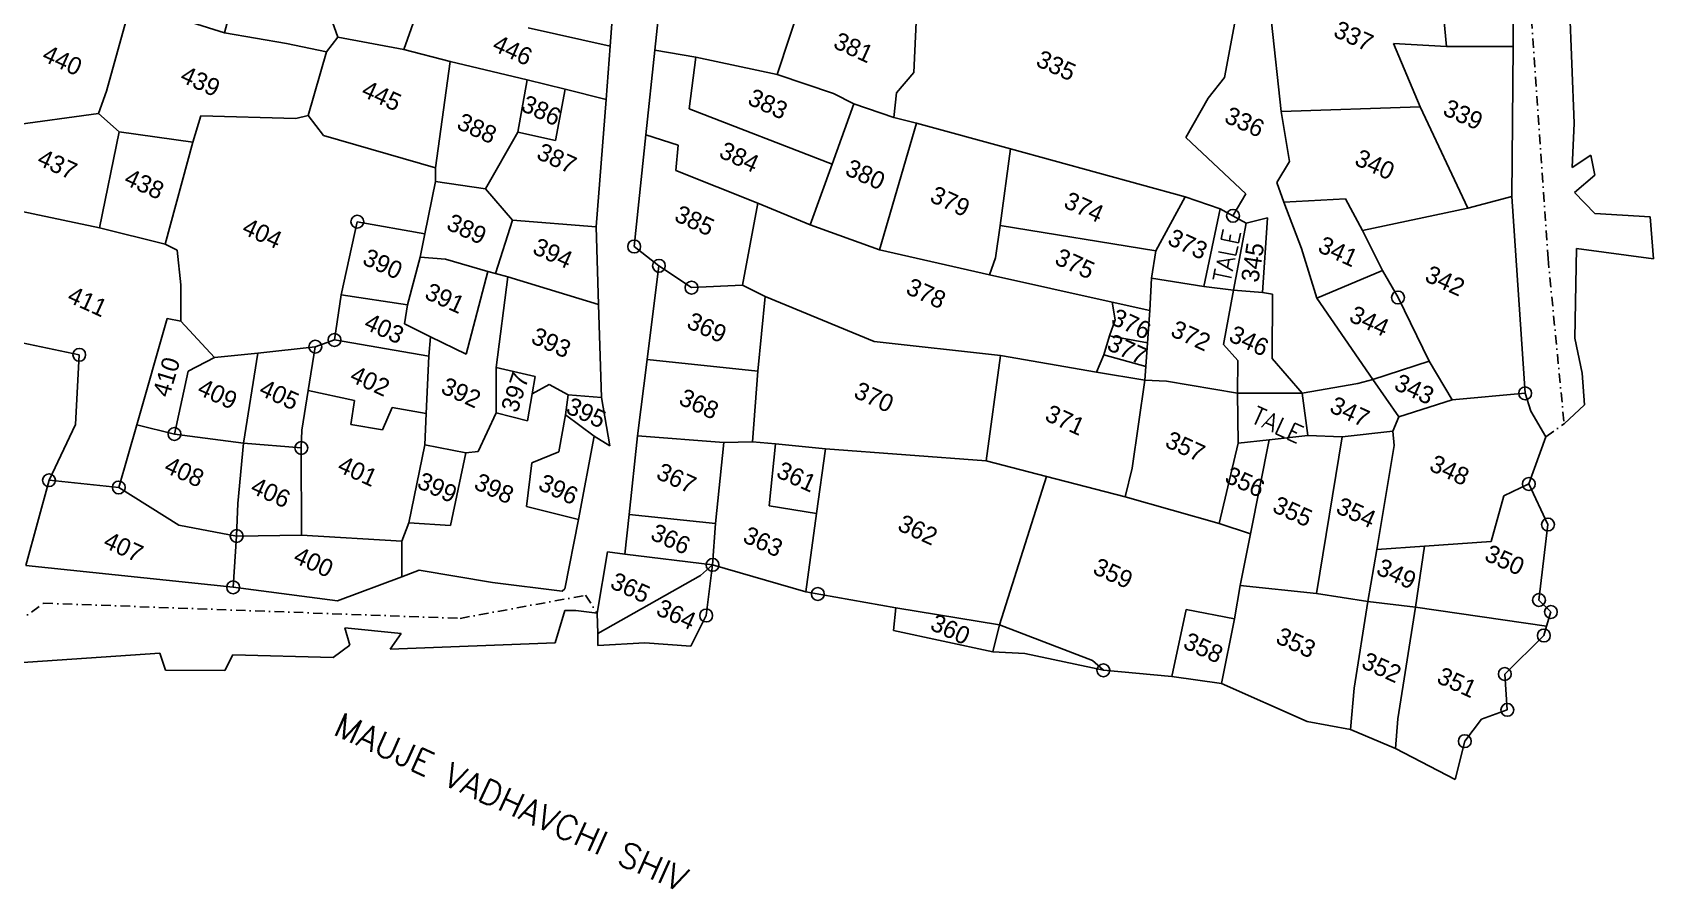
# Model space of a CAD drawing. Header units: metres. Extents: x 289275 to 291694, y 2076304 to 2078446.
# Drawn here: x 290785 to 291635, y 2076318 to 2076767 of the extents above; entities that cross this region are included whole.
import ezdxf
from ezdxf.enums import TextEntityAlignment as Align

# ---------------------------------------------------------------- set-up
doc = ezdxf.new("R2010")
doc.units = ezdxf.units.M
doc.header["$MEASUREMENT"] = 0
doc.linetypes.add('DASHDOT', pattern=[1, 0.5, -0.25, 0, -0.25])
for name, color, linetype in [('OFF', 1, 'Continuous'), ('POLY_PARCEL', 6, 'Continuous'), ('POLY_WATER', 4, 'Continuous'), ('TEXT_MAPIN', 7, 'Continuous'), ('TEXT_MAPOUT', 7, 'Continuous'), ('TEXT_PARCEL', 7, 'Continuous'), ('V_BOUND_LINE', 7, 'Continuous'), ('V_BOUND_STREAM_LINE', 7, 'DASHDOT')]:
    doc.layers.add(name, color=color, linetype=linetype)
doc.styles.get("Standard").update_dxf_attribs({"font": 'simplex.shx'})
doc.styles.add('TEXT_MAP', font='', dxfattribs={"height": 1.8})
doc.styles.get('TEXT_MAP').set_extended_font_data('Kruti Dev 050')

msp = doc.modelspace()

# ---------------------------------------------------------------- linework, layer by layer
for centre in [(291414.15, 2076671.07), (290955.18, 2076667.95), (291100.29, 2076654.95), (291113.26, 2076644.87), (291130.35, 2076633.41), (291500.68, 2076628.22), (290933.16, 2076602.43), (290943.2, 2076605.96), (290809.42, 2076598.19), (291567.29, 2076578.01), (290859.33, 2076556.65), (290925.79, 2076549.38), (290793.57, 2076532.45), (290830.15, 2076528.67), (291569.2, 2076530.5), (291579.26, 2076509.23), (290891.92, 2076503.2), (291141.37, 2076488.09), (290890.09, 2076476.35), (291196.54, 2076472.81), (291574.54, 2076469.66), (291138.03, 2076461.54), (291580.8, 2076463.4), (291577.09, 2076451.06), (291346.2, 2076432.84), (291556.61, 2076430.89), (291557.92, 2076412.09), (291535.65, 2076395.67)]:
    msp.add_circle(centre, 3.36)
at = {"layer": 'OFF'}
for p, q in [((291587.73, 2076562.06), (291598.33, 2076572.02)), ((290854.71, 2076432.87), (290885.79, 2076432.75))]:
    msp.add_line(p, q, dxfattribs=at)
at = {"layer": 'POLY_PARCEL'}
for p, q in [((290897.77, 2076812.23), (290885.55, 2076766.96)), ((290931.5, 2076802.86), (290944.98, 2076764.74)), ((291526.08, 2076759.79), (291522.12, 2076801.06)), ((291175.18, 2076745.08), (291188.36, 2076784.99)), ((290836.49, 2076782.26), (290823.69, 2076736.36)), ((290885.55, 2076766.96), (290836.49, 2076782.26)), ((290979.5, 2076758.24), (290988.34, 2076782.93)), ((291248.35, 2076776.37), (291246.91, 2076746.24)), ((291044.64, 2076769.62), (291087.75, 2076759.96)), ((291415.08, 2076772.45), (291409.7, 2076743.51)), ((291434.41, 2076772.57), (291439.44, 2076725.74)), ((290918.05, 2076761.45), (290885.55, 2076766.96)), ((290939.05, 2076756.98), (290918.05, 2076761.45)), ((290944.98, 2076764.74), (290939.05, 2076756.98)), ((290944.98, 2076764.74), (290979.5, 2076758.24)), ((291512.34, 2076728.16), (291498.37, 2076761.34)), ((291498.37, 2076761.34), (291526.08, 2076759.79)), ((291526.08, 2076759.79), (291561.08, 2076759.76)), ((290929.36, 2076723.65), (290939.05, 2076756.98)), ((290979.5, 2076758.24), (291003.86, 2076751.95)), ((291003.86, 2076751.95), (290996.17, 2076696.25)), ((291044.18, 2076742.32), (291003.86, 2076751.95)), ((291111.12, 2076757.85), (291132.69, 2076754.24)), ((291132.69, 2076754.24), (291129.06, 2076727.19)), ((291175.18, 2076745.08), (291132.69, 2076754.24)), ((291044.18, 2076742.32), (291039.23, 2076714.98)), ((291064.1, 2076737.45), (291044.18, 2076742.32)), ((291204.79, 2076735.2), (291175.18, 2076745.08)), ((291246.91, 2076746.24), (291237.81, 2076735.43)), ((291409.7, 2076743.51), (291401.2, 2076732.72)), ((290823.69, 2076736.36), (290819.46, 2076724.7)), ((291059.01, 2076710.47), (291064.1, 2076737.45)), ((291064.1, 2076737.45), (291085.55, 2076732.03)), ((291215.47, 2076729.74), (291204.79, 2076735.2)), ((291237.81, 2076735.43), (291236.45, 2076722.59)), ((290819.46, 2076724.7), (290773.51, 2076718.39)), ((290830.3, 2076714.99), (290819.46, 2076724.7)), ((291129.06, 2076727.19), (291204.09, 2076698.14)), ((291204.09, 2076698.14), (291215.47, 2076729.74)), ((291236.45, 2076722.59), (291215.47, 2076729.74)), ((291401.2, 2076732.72), (291389.41, 2076712.07)), ((291439.44, 2076725.74), (291512.34, 2076728.16)), ((291439.44, 2076725.74), (291443.7, 2076699.59)), ((291512.34, 2076728.16), (291537.21, 2076674.99)), ((290868.88, 2076709.7), (290873.07, 2076723.54)), ((290873.07, 2076723.54), (290922.96, 2076722.07)), ((290922.96, 2076722.07), (290929.36, 2076723.65)), ((290937.43, 2076713.1), (290929.36, 2076723.65)), ((291248.26, 2076719.61), (291228.81, 2076653.21)), ((291236.45, 2076722.59), (291248.26, 2076719.61)), ((291248.26, 2076719.61), (291297.5, 2076706.18)), ((290819.98, 2076664.67), (290830.3, 2076714.99)), ((290830.3, 2076714.99), (290868.88, 2076709.7)), ((290868.88, 2076709.7), (290854.41, 2076656.19)), ((290996.17, 2076696.25), (290937.43, 2076713.1)), ((291022.41, 2076685.25), (291039.23, 2076714.98)), ((291039.23, 2076714.98), (291059.01, 2076710.47)), ((291123.33, 2076708.06), (291106.46, 2076713.58)), ((291122.11, 2076694.86), (291123.33, 2076708.06)), ((291389.41, 2076712.07), (291420.85, 2076682.53)), ((291297.5, 2076706.18), (291292.04, 2076665.93)), ((291297.5, 2076706.18), (291389.08, 2076680.97)), ((291443.7, 2076699.59), (291437.16, 2076688.51)), ((290996.17, 2076696.25), (290996.2, 2076689.06)), ((291165.15, 2076677.68), (291122.11, 2076694.86)), ((291204.09, 2076698.14), (291192.62, 2076666.38)), ((290996.2, 2076689.06), (290990.63, 2076661.69)), ((291022.41, 2076685.25), (290996.2, 2076689.06)), ((291036.43, 2076668.71), (291022.41, 2076685.25)), ((291420.85, 2076682.53), (291414.15, 2076671.07)), ((291437.16, 2076688.51), (291440.83, 2076678.16)), ((290764.14, 2076676.56), (290819.98, 2076664.67)), ((291156.99, 2076634.75), (291165.15, 2076677.68)), ((291165.15, 2076677.68), (291192.62, 2076666.38)), ((291389.08, 2076680.97), (291373.8, 2076652.64)), ((291407.46, 2076674.7), (291389.08, 2076680.97)), ((291440.83, 2076678.16), (291473.06, 2076679.95)), ((291450.14, 2076653.9), (291440.83, 2076678.16)), ((291473.06, 2076679.95), (291481.96, 2076663.35)), ((291481.96, 2076663.35), (291537.21, 2076674.99)), ((291537.21, 2076674.99), (291560.28, 2076681.25)), ((290955.18, 2076667.95), (290946.73, 2076629.64)), ((290990.63, 2076661.69), (290955.18, 2076667.95)), ((291027.64, 2076640.73), (291036.43, 2076668.71)), ((291036.43, 2076668.71), (291080.29, 2076665.32)), ((291192.62, 2076666.38), (291228.81, 2076653.21)), ((291292.04, 2076665.93), (291289.74, 2076649.02)), ((291373.8, 2076652.64), (291292.04, 2076665.93)), ((291432.25, 2076670), (291421.14, 2076667.28)), ((291429.68, 2076630.81), (291432.25, 2076670)), ((290819.98, 2076664.67), (290854.41, 2076656.19)), ((290988.04, 2076649.42), (290990.63, 2076661.69)), ((291481.96, 2076663.35), (291492.48, 2076642.42)), ((290854.41, 2076656.19), (290860.74, 2076653.01)), ((290860.74, 2076653.01), (290862.63, 2076634.81)), ((290981.41, 2076624.33), (290988.04, 2076649.42)), ((290988.04, 2076649.42), (291001.34, 2076648.28)), ((291001.34, 2076648.28), (291023.52, 2076641.78)), ((291228.81, 2076653.21), (291286.56, 2076640.09)), ((291289.74, 2076649.02), (291286.56, 2076640.09)), ((291373.8, 2076652.64), (291371.52, 2076638.43)), ((291458.05, 2076627.88), (291450.14, 2076653.9)), ((291023.52, 2076641.78), (291012.2, 2076598.49)), ((291027.64, 2076640.73), (291023.52, 2076641.78)), ((291034.07, 2076639.08), (291027.64, 2076640.73)), ((291130.35, 2076633.41), (291113.26, 2076644.87)), ((291286.56, 2076640.09), (291350.75, 2076625.76)), ((291492.48, 2076642.42), (291458.05, 2076627.88)), ((291500.68, 2076628.22), (291492.48, 2076642.42)), ((290862.63, 2076634.81), (290862.62, 2076615.85)), ((291028.03, 2076591.6), (291034.07, 2076639.08)), ((291034.07, 2076639.08), (291081.57, 2076624.49)), ((291156.99, 2076634.75), (291130.35, 2076633.41)), ((291168.91, 2076628.73), (291156.99, 2076634.75)), ((291371.52, 2076638.43), (291370.54, 2076621.34)), ((291371.52, 2076638.43), (291398.85, 2076634.07)), ((291409.24, 2076603.63), (291414.4, 2076632.08)), ((291414.4, 2076632.08), (291429.68, 2076630.81)), ((290946.73, 2076629.64), (290943.2, 2076605.96)), ((290946.73, 2076629.64), (290981.41, 2076624.33)), ((290979.93, 2076614.37), (290981.41, 2076624.33)), ((291165.16, 2076589.58), (291168.91, 2076628.73)), ((291226.15, 2076605.1), (291168.91, 2076628.73)), ((291350.75, 2076625.76), (291352.32, 2076616.48)), ((291350.75, 2076625.76), (291370.54, 2076621.34)), ((291429.68, 2076630.81), (291434.95, 2076629.91)), ((291434.95, 2076629.91), (291434.61, 2076596.28)), ((291458.05, 2076627.88), (291487.41, 2076585.23)), ((291516.91, 2076594.83), (291500.68, 2076628.22)), ((290839.66, 2076561.42), (290855.5, 2076617.3)), ((290855.5, 2076617.3), (290862.62, 2076615.85)), ((290862.62, 2076615.85), (290880.26, 2076596.76)), ((290993.59, 2076607.56), (290979.93, 2076614.37)), ((291352.32, 2076616.48), (291349.46, 2076608.22)), ((291370.54, 2076621.34), (291369.37, 2076604.56)), ((290750.26, 2076610.52), (290809.42, 2076598.19)), ((290943.2, 2076605.96), (290933.16, 2076602.43)), ((290943.2, 2076605.96), (290992.62, 2076597.54)), ((290992.62, 2076597.54), (290993.59, 2076607.56)), ((291012.2, 2076598.49), (290993.59, 2076607.56)), ((291349.46, 2076608.22), (291346.41, 2076598.24)), ((291349.46, 2076608.22), (291369.37, 2076604.56)), ((290809.42, 2076598.19), (290807.48, 2076561.7)), ((290902.95, 2076599.13), (290880.26, 2076596.76)), ((290895.48, 2076551.81), (290902.95, 2076599.13)), ((290902.95, 2076599.13), (290933.16, 2076602.43)), ((290933.16, 2076602.43), (290929.46, 2076579.41)), ((290992.62, 2076597.54), (290991.18, 2076567.4)), ((291292.22, 2076597.77), (291226.15, 2076605.1)), ((291284.75, 2076542.57), (291292.22, 2076597.77)), ((291342.61, 2076589.17), (291292.22, 2076597.77)), ((291346.41, 2076598.24), (291342.61, 2076589.17)), ((291346.41, 2076598.24), (291368.51, 2076592.13)), ((291369.37, 2076604.56), (291368.51, 2076592.13)), ((291416.74, 2076595.13), (291409.24, 2076603.63)), ((290866.52, 2076589.56), (290859.33, 2076556.65)), ((290880.26, 2076596.76), (290866.52, 2076589.56)), ((291028.03, 2076591.6), (291027.94, 2076567.72)), ((291048.31, 2076586.86), (291028.03, 2076591.6)), ((291165.16, 2076589.58), (291107.06, 2076595.8)), ((291162.39, 2076552.57), (291165.16, 2076589.58)), ((291368, 2076584.83), (291342.61, 2076589.17)), ((291368.51, 2076592.13), (291368, 2076584.83)), ((291416.49, 2076578.02), (291416.74, 2076595.13)), ((291434.61, 2076596.28), (291450.36, 2076578.17)), ((291487.41, 2076585.23), (291516.91, 2076594.83)), ((291528.99, 2076574.51), (291516.91, 2076594.83)), ((291046.74, 2076577.74), (291048.31, 2076586.86)), ((291046.74, 2076577.74), (291055.66, 2076582.62)), ((291055.66, 2076582.62), (291065.73, 2076577.14)), ((291361.28, 2076538.86), (291368, 2076584.83)), ((291368, 2076584.83), (291379.34, 2076584.46)), ((291379.34, 2076584.46), (291416.49, 2076578.02)), ((291479.68, 2076583.19), (291450.36, 2076578.17)), ((291487.41, 2076585.23), (291479.68, 2076583.19)), ((291501.04, 2076565.7), (291487.41, 2076585.23)), ((290929.46, 2076579.41), (290926.13, 2076558.68)), ((290953.63, 2076574.31), (290929.46, 2076579.41)), ((290951.79, 2076561.69), (290953.63, 2076574.31)), ((291044.3, 2076563.57), (291046.74, 2076577.74)), ((291065.73, 2076577.14), (291064.29, 2076566.74)), ((291065.73, 2076577.14), (291083.09, 2076575.87)), ((291501.04, 2076565.7), (291528.99, 2076574.51)), ((291528.99, 2076574.51), (291567.29, 2076578.01)), ((290973.51, 2076570.65), (290968.46, 2076558.89)), ((290991.18, 2076567.4), (290973.51, 2076570.65)), ((290991.18, 2076567.4), (290990.57, 2076550.93)), ((291018.45, 2076547.52), (291027.94, 2076567.72)), ((291027.94, 2076567.72), (291044.3, 2076563.57)), ((291064.29, 2076566.74), (291060.86, 2076547.37)), ((291064.29, 2076566.74), (291079.36, 2076555.54)), ((291497.91, 2076558.15), (291501.04, 2076565.7)), ((290807.48, 2076561.7), (290793.57, 2076532.45)), ((290830.15, 2076528.67), (290839.66, 2076561.42)), ((290859.33, 2076556.65), (290839.66, 2076561.42)), ((290895.48, 2076551.81), (290859.33, 2076556.65)), ((290926.13, 2076558.68), (290925.79, 2076549.38)), ((290968.46, 2076558.89), (290951.79, 2076561.69)), ((291147.29, 2076552.26), (291102, 2076555.7)), ((291471.32, 2076555.18), (291453.38, 2076555.86)), ((291457.91, 2076473.08), (291471.32, 2076555.18)), ((291471.32, 2076555.18), (291497.91, 2076558.15)), ((291497.91, 2076558.15), (291498.68, 2076550.63)), ((290892.5, 2076520.27), (290895.48, 2076551.81)), ((290895.48, 2076551.81), (290925.79, 2076549.38)), ((290925.79, 2076549.38), (290925.9, 2076503.59)), ((290990.57, 2076550.93), (290982.21, 2076510.19)), ((291012.13, 2076546.9), (290990.57, 2076550.93)), ((291004.04, 2076508.72), (291012.13, 2076546.9)), ((291012.13, 2076546.9), (291018.45, 2076547.52)), ((291060.86, 2076547.37), (291046.58, 2076541.61)), ((291142.89, 2076509.72), (291147.29, 2076552.26)), ((291147.29, 2076552.26), (291162.39, 2076552.57)), ((291162.39, 2076552.57), (291174.29, 2076551.45)), ((291174.29, 2076551.45), (291171.06, 2076519.03)), ((291174.29, 2076551.45), (291200.54, 2076548.97)), ((291200.54, 2076548.97), (291195.86, 2076515.01)), ((291200.54, 2076548.97), (291284.75, 2076542.57)), ((291416.85, 2076551.85), (291406.96, 2076509.71)), ((291423.36, 2076504.34), (291433.19, 2076553.65)), ((291498.68, 2076550.63), (291489.48, 2076496.21)), ((291046.58, 2076541.61), (291043.89, 2076518.61)), ((291284.75, 2076542.57), (291316.34, 2076534.42)), ((291357.7, 2076523.74), (291361.28, 2076538.86)), ((290781.39, 2076487.82), (290793.57, 2076532.45)), ((290793.57, 2076532.45), (290830.15, 2076528.67)), ((291291.79, 2076456.74), (291316.34, 2076534.42)), ((291316.34, 2076534.42), (291357.7, 2076523.74)), ((291556.07, 2076524.22), (291569.2, 2076530.5)), ((290830.15, 2076528.67), (290861.61, 2076508.91)), ((291406.96, 2076509.71), (291357.7, 2076523.74)), ((291549.4, 2076500.35), (291556.07, 2076524.22)), ((290891.92, 2076503.2), (290892.5, 2076520.27)), ((291043.89, 2076518.61), (291071.02, 2076511.79)), ((291142.89, 2076509.72), (291097.62, 2076514.5)), ((291171.06, 2076519.03), (291195.86, 2076515.01)), ((291195.86, 2076515.01), (291190.2, 2076473.92)), ((290861.61, 2076508.91), (290891.92, 2076503.2)), ((290982.21, 2076510.19), (290978.51, 2076500.6)), ((290982.21, 2076510.19), (291004.04, 2076508.72)), ((291141.37, 2076488.09), (291142.89, 2076509.72)), ((291406.96, 2076509.71), (291423.36, 2076504.34)), ((291423.36, 2076504.34), (291417.91, 2076477.22)), ((290891.92, 2076503.2), (290890.09, 2076476.35)), ((290925.9, 2076503.59), (290891.92, 2076503.2)), ((290978.51, 2076500.6), (290925.9, 2076503.59)), ((290978.51, 2076500.6), (290978.54, 2076481.88)), ((291484.87, 2076468.87), (291489.48, 2076496.21)), ((291489.48, 2076496.21), (291514.49, 2076497.94)), ((291509.84, 2076465.89), (291514.49, 2076497.94)), ((291514.49, 2076497.94), (291549.4, 2076500.35)), ((291095.41, 2076493.7), (291141.37, 2076488.09)), ((291141.37, 2076488.09), (291135.01, 2076482.51)), ((291135.01, 2076482.51), (291081.16, 2076452.15)), ((291414.9, 2076459.74), (291417.91, 2076477.22)), ((291417.91, 2076477.22), (291457.91, 2076473.08)), ((291457.91, 2076473.08), (291484.87, 2076468.87)), ((291237.41, 2076465.64), (291291.79, 2076456.74)), ((291382.11, 2076429.53), (291389.62, 2076464.66)), ((291389.62, 2076464.66), (291414.9, 2076459.74)), ((291477.65, 2076423.42), (291484.87, 2076468.87)), ((291484.87, 2076468.87), (291509.84, 2076465.89)), ((291509.84, 2076465.89), (291500.55, 2076407.32)), ((291509.84, 2076465.89), (291578.54, 2076455.9)), ((291288.35, 2076442.47), (291291.79, 2076456.74)), ((291291.79, 2076456.74), (291340.5, 2076437.92)), ((291414.9, 2076459.74), (291408.21, 2076426)), ((291340.5, 2076437.92), (291346.2, 2076432.84)), ((291475.72, 2076401.74), (291477.65, 2076423.42)), ((291500.55, 2076407.32), (291499.27, 2076391.79))]:
    msp.add_line(p, q, dxfattribs=at)
at = {"layer": 'POLY_WATER'}
for p, q in [((291091.06, 2076804.01), (291087.75, 2076759.96)), ((291561.22, 2076807.75), (291561.08, 2076759.76)), ((291111.12, 2076757.85), (291115.6, 2076799.93)), ((291593.02, 2076719.69), (291590.46, 2076781.77)), ((291087.75, 2076759.96), (291085.55, 2076732.03)), ((291561.08, 2076759.76), (291560.28, 2076681.25)), ((291106.46, 2076713.58), (291111.12, 2076757.85)), ((291085.55, 2076732.03), (291080.29, 2076665.32)), ((291591.88, 2076696.32), (291593.02, 2076719.69)), ((291100.29, 2076654.95), (291106.46, 2076713.58)), ((291601.68, 2076702.85), (291591.88, 2076696.32)), ((291603.77, 2076692.42), (291601.68, 2076702.85)), ((291593.13, 2076683.23), (291603.77, 2076692.42)), ((291603.74, 2076672.34), (291593.13, 2076683.23)), ((291398.85, 2076634.07), (291407.46, 2076674.7)), ((291407.46, 2076674.7), (291414.15, 2076671.07)), ((291560.28, 2076681.25), (291567.29, 2076578.01)), ((291080.29, 2076665.32), (291081.57, 2076624.49)), ((291414.15, 2076671.07), (291421.14, 2076667.28)), ((291421.14, 2076667.28), (291414.4, 2076632.08)), ((291632.86, 2076670.47), (291603.74, 2076672.34)), ((291634.61, 2076648.44), (291632.86, 2076670.47)), ((291113.26, 2076644.87), (291100.29, 2076654.95)), ((291593.33, 2076606.91), (291594.22, 2076653.91)), ((291594.22, 2076653.91), (291634.61, 2076648.44)), ((291107.06, 2076595.8), (291113.26, 2076644.87)), ((291414.4, 2076632.08), (291398.85, 2076634.07)), ((291081.57, 2076624.49), (291083.09, 2076575.87)), ((291597.1, 2076588.51), (291593.33, 2076606.91)), ((291102, 2076555.7), (291107.06, 2076595.8)), ((291598.33, 2076572.02), (291597.1, 2076588.51)), ((291083.09, 2076575.87), (291087.55, 2076550.56)), ((291416.49, 2076578.02), (291450.36, 2076578.17)), ((291416.85, 2076551.85), (291416.49, 2076578.02)), ((291450.36, 2076578.17), (291453.38, 2076555.86)), ((291567.29, 2076578.01), (291570.26, 2076568.7)), ((291570.26, 2076568.7), (291578.18, 2076555.24)), ((291079.36, 2076555.54), (291071.02, 2076511.79)), ((291087.55, 2076550.56), (291079.36, 2076555.54)), ((291097.62, 2076514.5), (291102, 2076555.7)), ((291453.38, 2076555.86), (291433.19, 2076553.65)), ((291433.19, 2076553.65), (291416.85, 2076551.85)), ((291095.41, 2076493.7), (291097.62, 2076514.5)), ((291071.02, 2076511.79), (291063.94, 2076475.47)), ((290890.09, 2076476.35), (290781.39, 2076487.82)), ((291080.89, 2076462.7), (291086.34, 2076494.91)), ((291086.34, 2076494.91), (291095.41, 2076493.7)), ((290978.54, 2076481.88), (290944.76, 2076469.23)), ((290987.6, 2076485.27), (290978.54, 2076481.88)), ((291025.97, 2076478.84), (290987.6, 2076485.27)), ((291062.47, 2076474.39), (291025.97, 2076478.84)), ((290944.76, 2076469.23), (290890.09, 2076476.35)), ((291063.94, 2076475.47), (291062.47, 2076474.39)), ((291058.81, 2076447.25), (291063.98, 2076464.12)), ((291063.98, 2076464.12), (291069.63, 2076464.17)), ((291069.63, 2076464.17), (291080.89, 2076462.7)), ((290951.21, 2076446.04), (290948.66, 2076455.14)), ((290948.66, 2076455.14), (290978.24, 2076452.14)), ((290942.43, 2076439.59), (290951.21, 2076446.04)), ((290978.24, 2076452.14), (290972.41, 2076443.92)), ((290972.41, 2076443.92), (291058.81, 2076447.25)), ((290774.86, 2076436.59), (290851.65, 2076441.78)), ((290851.65, 2076441.78), (290854.71, 2076432.87)), ((290885.79, 2076432.75), (290889.92, 2076440.91)), ((290889.92, 2076440.91), (290942.43, 2076439.59))]:
    msp.add_line(p, q, dxfattribs=at)
at = {"layer": 'V_BOUND_LINE', "ltscale": 10}
for p, q in [((291578.18, 2076555.24), (291569.2, 2076530.5)), ((291569.2, 2076530.5), (291579.26, 2076509.23)), ((291579.26, 2076509.23), (291574.54, 2076469.66)), ((291141.37, 2076488.09), (291138.03, 2076461.54)), ((291190.2, 2076473.92), (291141.37, 2076488.09)), ((291237.41, 2076465.64), (291190.2, 2076473.92)), ((291081.16, 2076452.15), (291080.89, 2076462.7)), ((291138.03, 2076461.54), (291129.97, 2076445.49)), ((291236.16, 2076453.7), (291237.41, 2076465.64)), ((291574.54, 2076469.66), (291580.8, 2076463.4)), ((291580.8, 2076463.4), (291578.54, 2076455.9)), ((291288.35, 2076442.47), (291236.16, 2076453.7)), ((291578.54, 2076455.9), (291577.09, 2076451.06)), ((291081.32, 2076445.87), (291081.16, 2076452.15)), ((291105.84, 2076447.23), (291081.32, 2076445.87)), ((291129.97, 2076445.49), (291105.84, 2076447.23)), ((291577.09, 2076451.06), (291556.61, 2076430.89)), ((291305.07, 2076441.69), (291288.35, 2076442.47)), ((291346.2, 2076432.84), (291305.07, 2076441.69)), ((291382.11, 2076429.53), (291346.2, 2076432.84)), ((291408.21, 2076426), (291382.11, 2076429.53)), ((291556.61, 2076430.89), (291557.92, 2076412.09)), ((291453, 2076406.01), (291408.21, 2076426)), ((291557.92, 2076412.09), (291544.34, 2076407.27)), ((291475.72, 2076401.74), (291453, 2076406.01)), ((291499.27, 2076391.79), (291475.72, 2076401.74)), ((291544.34, 2076407.27), (291535.65, 2076395.67)), ((291535.65, 2076395.67), (291530.63, 2076375.63)), ((291530.63, 2076375.63), (291499.27, 2076391.79))]:
    msp.add_line(p, q, dxfattribs=at)
at = {"layer": 'V_BOUND_STREAM_LINE', "ltscale": 10}
for p, q in [((291565.88, 2076844.67), (291579.27, 2076648.75)), ((291579.27, 2076648.75), (291587.73, 2076562.06)), ((291578.18, 2076555.24), (291587.73, 2076562.06)), ((291009.01, 2076460.04), (291074.8, 2076472.16)), ((291074.8, 2076472.16), (291080.89, 2076462.7)), ((290678.89, 2076385.19), (290790.66, 2076468.02)), ((290790.66, 2076468.02), (291009.01, 2076460.04))]:
    msp.add_line(p, q, dxfattribs=at)

# ---------------------------------------------------------------- texts
at = {"layer": 'TEXT_MAPIN'}
for rotation, p in [(78.54346, (291412.7, 2076635.62)), (335.5415, (291422.93, 2076563.05))]:
    msp.add_text('TALE', height=9.235, rotation=rotation, dxfattribs=at).set_placement(p)
at = {"layer": 'TEXT_MAPOUT'}
msp.add_text('MAUJE VADHAVCHI SHIV', height=12.8267, rotation=335.5415, dxfattribs=at).set_placement((290941.85, 2076399.45))
at = {"layer": 'TEXT_PARCEL', "style": 'TEXT_MAP'}
for s, rotation, p in [('337', 335.5415, (291477.46, 2076765.27)), ('440', 335.5415, (290800.61, 2076752.61)), ('446', 335.5415, (291036.61, 2076757.91)), ('381', 335.5415, (291215.32, 2076759.31)), ('335', 335.5415, (291321.53, 2076749.86)), ('439', 335.5415, (290872.96, 2076741.6)), ('445', 335.5415, (290967.96, 2076733.96)), ('386', 335.5415, (291051.63, 2076726.34)), ('383', 335.5415, (291170.44, 2076729.72)), ('336', 335.5415, (291420.3, 2076720.31)), ('339', 335.5415, (291534.84, 2076724.18)), ('388', 335.5415, (291017.95, 2076716.95)), ('387', 335.5415, (291059.77, 2076701.2)), ('384', 335.5415, (291155.41, 2076701.92)), ('437', 335.5415, (290798, 2076698.04)), ('380', 335.5415, (291221.53, 2076692.75)), ('340', 335.5415, (291488.55, 2076697.98)), ('438', 335.5415, (290843.58, 2076687.78)), ('379', 335.5415, (291265.96, 2076678.68)), ('374', 335.5415, (291336.09, 2076675.66)), ('385', 335.5415, (291132.02, 2076668.61)), ('404', 335.5415, (290905.4, 2076661.91)), ('389', 335.5415, (291012.57, 2076664.16)), ('394', 335.5415, (291057.7, 2076651.48)), ('373', 335.5415, (291390.53, 2076656.25)), ('341', 335.5415, (291469.31, 2076652.39)), ('390', 335.5415, (290968.55, 2076645.89)), ('375', 335.5415, (291331.35, 2076646)), ('345', 81.19244, (291424.42, 2076646.64)), ('342', 335.5415, (291525.37, 2076637.02)), ('411', 335.5415, (290813.8, 2076626.17)), ('391', 335.5415, (291001.13, 2076627.9)), ('378', 335.5415, (291253.38, 2076630.43)), ('344', 335.5415, (291485.68, 2076615.95)), ('403', 335.5415, (290969.35, 2076612.05)), ('369', 335.5415, (291138.46, 2076612.54)), ('376', 335.5415, (291360.88, 2076614.45)), ('372', 335.5415, (291392.12, 2076608.25)), ('393', 335.5415, (291056.87, 2076604.63)), ('377', 335.5415, (291358.74, 2076601.07)), ('346', 335.5415, (291422.62, 2076605.57)), ('410', 73.14049, (290855.07, 2076586.6)), ('402', 335.5415, (290961.89, 2076584.48)), ('397', 71.88546, (291037.81, 2076578.59)), ('409', 335.5415, (290881.97, 2076577.71)), ('405', 335.5415, (290914.31, 2076577.34)), ('392', 335.5415, (291009.64, 2076578.4)), ('370', 335.5415, (291226.04, 2076576.07)), ('343', 335.5415, (291509.27, 2076580.24)), ('395', 335.5415, (291075.19, 2076567.89)), ('368', 335.5415, (291134.33, 2076572.49)), ('371', 335.5415, (291326.22, 2076564.02)), ('347', 335.5415, (291475.44, 2076568.39)), ('357', 335.5415, (291389.2, 2076550.18)), ('408', 335.5415, (290864.57, 2076536.9)), ('401', 335.5415, (290955.41, 2076537.21)), ('367', 335.5415, (291122.51, 2076533.55)), ('361', 335.5415, (291185.44, 2076534.3)), ('356', 335.5415, (291420.52, 2076531.65)), ('348', 335.5415, (291527.71, 2076537.79)), ('406', 335.5415, (290909.8, 2076526.05)), ('399', 335.5415, (290997.13, 2076528.72)), ('398', 335.5415, (291026.96, 2076528.19)), ('396', 335.5415, (291060.67, 2076527.75)), ('355', 335.5415, (291445.48, 2076516.13)), ('354', 335.5415, (291478.78, 2076515.55)), ('362', 335.5415, (291249.02, 2076506.47)), ('407', 335.5415, (290832.68, 2076497.52)), ('366', 335.5415, (291119.48, 2076501.68)), ('363', 335.5415, (291167.9, 2076500.3)), ('400', 335.5415, (290932.29, 2076489.59)), ('350', 335.5415, (291556.63, 2076490.7)), ('359', 335.5415, (291351.34, 2076483.72)), ('349', 335.5415, (291499.92, 2076483.43)), ('365', 335.5415, (291098.35, 2076476.19)), ('364', 335.5415, (291122.39, 2076462.17)), ('360', 335.5415, (291266.08, 2076454.35)), ('353', 335.5415, (291447.21, 2076447.37)), ('358', 335.5415, (291398.68, 2076444.7)), ('352', 335.5415, (291492.11, 2076434.36)), ('351', 335.5415, (291531.61, 2076426.53))]:
    msp.add_text(s, height=9.235, rotation=rotation, dxfattribs=at).set_placement(p, align=Align.MIDDLE)

doc.saveas('drawing.dxf')
